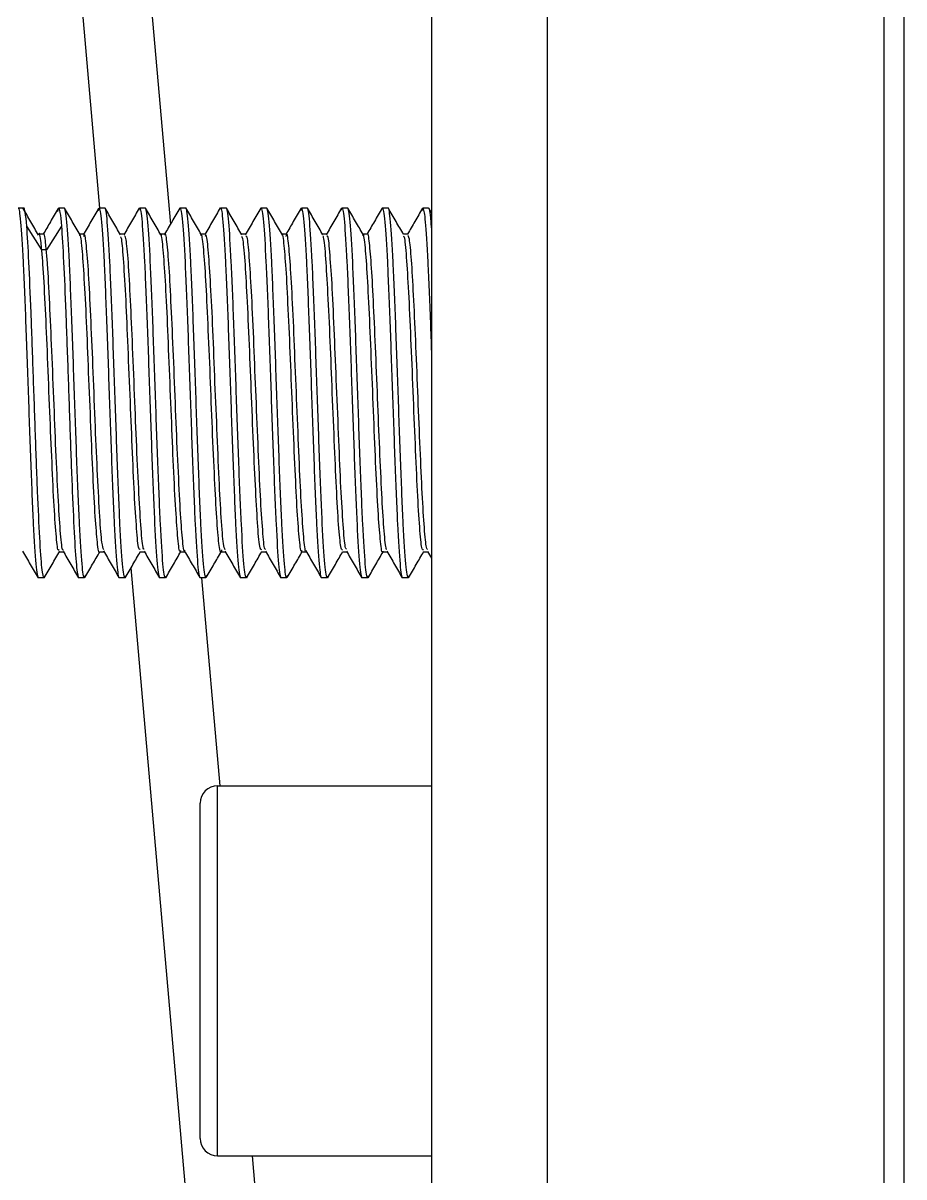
# Model space of a CAD drawing. Header units: millimetres. Extents: x 2 to 418, y 2 to 295.
# Drawn here: x 130.611 to 133.151, y 268.996 to 272.324 of the extents above; entities that cross this region are included whole.
import ezdxf

# ---------------------------------------------------------------- set-up
doc = ezdxf.new("R2010")
doc.units = ezdxf.units.MM

msp = doc.modelspace()

# ---------------------------------------------------------------- linework, layer by layer
at = {"color": 8, "linetype": 'Continuous', "lineweight": 25}
for p, q in [((130.82754, 274.12948), (131.03621, 271.74442)), ((132.12181, 273.92398), (132.12181, 252.76064)), ((133.09265, 273.92398), (133.09265, 252.25731)), ((133.15053, 273.92398), (133.15053, 252.25731)), ((131.12549, 270.72398), (131.17798, 270.12398)), ((131.2713, 269.05731), (131.78848, 263.14595))]:
    msp.add_line(p, q, dxfattribs=at)
at = {"color": 7, "linetype": 'Continuous', "lineweight": 25}
for p, q in [((130.6283, 274.11205), (130.8314, 271.79064)), ((131.78848, 273.92398), (131.78848, 254.83466)), ((130.61348, 271.79064), (130.59681, 271.79064)), ((130.71173, 271.78093), (130.71348, 271.79064)), ((130.73014, 271.79064), (130.71348, 271.79064)), ((130.82881, 271.78323), (130.83014, 271.79064)), ((130.84681, 271.79064), (130.83014, 271.79064)), ((130.94569, 271.78438), (130.94681, 271.79064)), ((130.96348, 271.79064), (130.94681, 271.79064)), ((131.06251, 271.78528), (131.06348, 271.79064)), ((131.08014, 271.79064), (131.06348, 271.79064)), ((131.17938, 271.7886), (131.18014, 271.79064)), ((131.19681, 271.79064), (131.18014, 271.79064)), ((131.29588, 271.78548), (131.29681, 271.79064)), ((131.31348, 271.79064), (131.29681, 271.79064)), ((131.41217, 271.78338), (131.41348, 271.79064)), ((131.43014, 271.79064), (131.41348, 271.79064)), ((131.52896, 271.78406), (131.53014, 271.79064)), ((131.54681, 271.79064), (131.53014, 271.79064)), ((131.64568, 271.78671), (131.64681, 271.79064)), ((131.66348, 271.79064), (131.64681, 271.79064)), ((131.76224, 271.78376), (131.76348, 271.79064)), ((131.78014, 271.79064), (131.76348, 271.79064)), ((131.78848, 271.77718), (131.78099, 271.79013)), ((130.66514, 271.6702), (130.6218, 271.73782)), ((130.72182, 271.73782), (130.67848, 271.6702)), ((130.67034, 271.71537), (130.65664, 271.71537)), ((130.78692, 271.71551), (130.77416, 271.71551)), ((130.90366, 271.7154), (130.89088, 271.7154)), ((131.02025, 271.71528), (131.00761, 271.71528)), ((131.13699, 271.71508), (131.12432, 271.71508)), ((131.25372, 271.71518), (131.241, 271.71518)), ((131.37034, 271.71528), (131.35763, 271.71528)), ((131.48706, 271.7154), (131.47422, 271.7154)), ((131.60356, 271.71529), (131.59095, 271.71529)), ((131.72019, 271.71533), (131.70759, 271.71533)), ((130.67848, 271.66984), (130.66514, 271.66984)), ((130.71497, 270.79907), (130.7278, 270.79907)), ((130.83157, 270.79916), (130.84443, 270.79916)), ((130.94826, 270.79928), (130.96104, 270.79928)), ((131.06492, 270.7994), (131.07763, 270.7994)), ((131.18166, 270.79948), (131.19424, 270.79948)), ((131.29832, 270.7994), (131.31096, 270.7994)), ((131.41502, 270.79928), (131.42771, 270.79928)), ((131.53163, 270.79916), (131.54444, 270.79916)), ((131.64844, 270.7991), (131.66113, 270.7991)), ((131.76506, 270.79915), (131.77787, 270.79915)), ((131.77717, 270.80037), (131.78848, 270.78084)), ((130.92222, 270.75256), (131.78848, 260.85121)), ((130.67181, 270.72398), (130.65514, 270.72398)), ((130.6728, 270.72949), (130.67181, 270.72398)), ((130.78848, 270.72398), (130.77181, 270.72398)), ((130.7898, 270.73135), (130.78848, 270.72398)), ((130.90514, 270.72398), (130.88848, 270.72398)), ((130.9062, 270.72987), (130.90514, 270.72398)), ((131.02181, 270.72398), (131.00514, 270.72398)), ((131.02283, 270.72835), (131.02181, 270.72398)), ((131.13848, 270.72398), (131.12181, 270.72398)), ((131.13972, 270.73087), (131.13848, 270.72398)), ((131.25514, 270.72398), (131.23848, 270.72398)), ((131.25609, 270.72927), (131.25514, 270.72398)), ((131.37181, 270.72398), (131.35514, 270.72398)), ((131.37309, 270.73113), (131.37181, 270.72398)), ((131.48848, 270.72398), (131.47181, 270.72398)), ((131.48963, 270.72892), (131.48848, 270.72398)), ((131.60514, 270.72398), (131.58848, 270.72398)), ((131.60628, 270.73033), (131.60514, 270.72398)), ((131.72181, 270.72398), (131.70514, 270.72398)), ((131.72295, 270.73034), (131.72181, 270.72398)), ((131.17181, 269.05731), (131.17181, 270.12398)), ((131.17181, 270.12398), (131.78848, 270.12398)), ((131.12181, 269.10731), (131.12181, 270.07398)), ((131.17181, 269.05731), (131.78848, 269.05731))]:
    msp.add_line(p, q, dxfattribs=at)
for centre, start, end in [((131.17181, 270.07398), 90, 180), ((131.17181, 269.10731), 180, 270)]:
    msp.add_arc(centre, 0.05, start, end, dxfattribs=at)
for points, knots in [([(130.59681, 271.79064), (130.59924, 271.79064), (130.60167, 271.77676), (130.60653, 271.72333), (130.60896, 271.6838), (130.61382, 271.58507), (130.61625, 271.52591), (130.62112, 271.39691), (130.62355, 271.32712), (130.62841, 271.1875), (130.63084, 271.11771), (130.6357, 270.98871), (130.63813, 270.92955), (130.64299, 270.83082), (130.64542, 270.79129), (130.65028, 270.73786), (130.65271, 270.72398), (130.65514, 270.72398)], [0, 0, 0, 0, 0.125, 0.125, 0.25, 0.25, 0.375, 0.375, 0.5, 0.5, 0.625, 0.625, 0.75, 0.75, 0.875, 0.875, 1, 1, 1, 1]), ([(130.6558, 271.71272), (130.64841, 271.7254), (130.63364, 271.75078), (130.61887, 271.77613), (130.61148, 271.7888)], [0, 0, 0, 0, 0.4999861, 1, 1, 1, 1]), ([(130.71203, 271.7888), (130.70464, 271.77604), (130.69046, 271.75156), (130.67628, 271.72709), (130.6695, 271.71537)], [0, 0, 0, 0, 0.5213323, 1, 1, 1, 1]), ([(130.78848, 270.72398), (130.78605, 270.72398), (130.78362, 270.73786), (130.77875, 270.79129), (130.77632, 270.83082), (130.77146, 270.92955), (130.76903, 270.98871), (130.76417, 271.11771), (130.76174, 271.1875), (130.75688, 271.32712), (130.75445, 271.39691), (130.74959, 271.52591), (130.74716, 271.58507), (130.7423, 271.6838), (130.73987, 271.72333), (130.735, 271.77676), (130.73257, 271.79064), (130.73014, 271.79064)], [0, 0, 0, 0, 0.125, 0.125, 0.25, 0.25, 0.375, 0.375, 0.5, 0.5, 0.625, 0.625, 0.75, 0.75, 0.875, 0.875, 1, 1, 1, 1]), ([(130.77544, 271.71329), (130.76803, 271.72609), (130.75322, 271.75169), (130.73841, 271.77729), (130.731, 271.79009)], [0, 0, 0, 0, 0.4999279, 1, 1, 1, 1]), ([(130.82911, 271.7898), (130.82171, 271.77701), (130.80691, 271.75142), (130.7921, 271.72584), (130.7847, 271.71305)], [0, 0, 0, 0, 0.5000562, 1, 1, 1, 1]), ([(130.83014, 271.79064), (130.83257, 271.79064), (130.835, 271.77676), (130.83987, 271.72333), (130.8423, 271.6838), (130.84716, 271.58507), (130.84959, 271.52591), (130.85445, 271.39691), (130.85688, 271.32712), (130.86174, 271.1875), (130.86417, 271.11771), (130.86903, 270.98871), (130.87146, 270.92955), (130.87632, 270.83082), (130.87875, 270.79129), (130.88362, 270.73786), (130.88605, 270.72398), (130.88848, 270.72398)], [0, 0, 0, 0, 0.125, 0.125, 0.25, 0.25, 0.375, 0.375, 0.5, 0.5, 0.625, 0.625, 0.75, 0.75, 0.875, 0.875, 1, 1, 1, 1]), ([(130.90514, 270.72398), (130.90271, 270.72398), (130.90028, 270.73786), (130.89542, 270.79129), (130.89299, 270.83082), (130.88813, 270.92955), (130.8857, 270.98871), (130.88084, 271.11771), (130.87841, 271.1875), (130.87355, 271.32712), (130.87112, 271.39691), (130.86625, 271.52591), (130.86382, 271.58507), (130.85896, 271.6838), (130.85653, 271.72333), (130.85167, 271.77676), (130.84924, 271.79064), (130.84681, 271.79064)], [0, 0, 0, 0, 0.125, 0.125, 0.25, 0.25, 0.375, 0.375, 0.5, 0.5, 0.625, 0.625, 0.75, 0.75, 0.875, 0.875, 1, 1, 1, 1]), ([(130.89223, 271.71305), (130.88483, 271.72584), (130.87003, 271.75142), (130.85523, 271.777), (130.84783, 271.78979)], [0, 0, 0, 0, 0.4999463, 1, 1, 1, 1]), ([(130.94599, 271.79017), (130.93858, 271.77737), (130.92377, 271.75177), (130.90896, 271.72617), (130.90155, 271.71337)], [0, 0, 0, 0, 0.5000703, 1, 1, 1, 1]), ([(130.94681, 271.79064), (130.94924, 271.79064), (130.95167, 271.77676), (130.95653, 271.72333), (130.95896, 271.6838), (130.96382, 271.58507), (130.96625, 271.52591), (130.97112, 271.39691), (130.97355, 271.32712), (130.97841, 271.1875), (130.98084, 271.11771), (130.9857, 270.98871), (130.98813, 270.92955), (130.99299, 270.83082), (130.99542, 270.79129), (131.00028, 270.73786), (131.00271, 270.72398), (131.00514, 270.72398)], [0, 0, 0, 0, 0.125, 0.125, 0.25, 0.25, 0.375, 0.375, 0.5, 0.5, 0.625, 0.625, 0.75, 0.75, 0.875, 0.875, 1, 1, 1, 1]), ([(131.02181, 270.72398), (131.01938, 270.72398), (131.01695, 270.73786), (131.01209, 270.79129), (131.00966, 270.83082), (131.0048, 270.92955), (131.00237, 270.98871), (130.9975, 271.11771), (130.99507, 271.1875), (130.99021, 271.32712), (130.98778, 271.39691), (130.98292, 271.52591), (130.98049, 271.58507), (130.97563, 271.6838), (130.9732, 271.72333), (130.96834, 271.77676), (130.96591, 271.79064), (130.96348, 271.79064)], [0, 0, 0, 0, 0.125, 0.125, 0.25, 0.25, 0.375, 0.375, 0.5, 0.5, 0.625, 0.625, 0.75, 0.75, 0.875, 0.875, 1, 1, 1, 1]), ([(131.00852, 271.7137), (131.00112, 271.7265), (130.98631, 271.75208), (130.97151, 271.77767), (130.9641, 271.79047)], [0, 0, 0, 0, 0.4999391, 1, 1, 1, 1]), ([(131.06281, 271.7904), (131.05541, 271.77761), (131.04092, 271.75257), (131.02643, 271.72753), (131.01934, 271.71528)], [0, 0, 0, 0, 0.51088468, 1, 1, 1, 1]), ([(131.06348, 271.79064), (131.06591, 271.79064), (131.06834, 271.77676), (131.0732, 271.72333), (131.07563, 271.6838), (131.08049, 271.58507), (131.08292, 271.52591), (131.08778, 271.39691), (131.09021, 271.32712), (131.09507, 271.1875), (131.0975, 271.11771), (131.10237, 270.98871), (131.1048, 270.92955), (131.10966, 270.83082), (131.11209, 270.79129), (131.11695, 270.73786), (131.11938, 270.72398), (131.12181, 270.72398)], [0, 0, 0, 0, 0.125, 0.125, 0.25, 0.25, 0.375, 0.375, 0.5, 0.5, 0.625, 0.625, 0.75, 0.75, 0.875, 0.875, 1, 1, 1, 1]), ([(131.13848, 270.72398), (131.13605, 270.72398), (131.13362, 270.73786), (131.12875, 270.79129), (131.12632, 270.83082), (131.12146, 270.92955), (131.11903, 270.98871), (131.11417, 271.11771), (131.11174, 271.1875), (131.10688, 271.32712), (131.10445, 271.39691), (131.09959, 271.52591), (131.09716, 271.58507), (131.0923, 271.6838), (131.08987, 271.72333), (131.085, 271.77676), (131.08257, 271.79064), (131.08014, 271.79064)], [0, 0, 0, 0, 0.125, 0.125, 0.25, 0.25, 0.375, 0.375, 0.5, 0.5, 0.625, 0.625, 0.75, 0.75, 0.875, 0.875, 1, 1, 1, 1]), ([(131.12491, 271.71406), (131.11751, 271.72685), (131.1027, 271.75244), (131.08789, 271.77801), (131.08049, 271.79081)], [0, 0, 0, 0, 0.4999349, 1, 1, 1, 1]), ([(131.17966, 271.79068), (131.17227, 271.7779), (131.15749, 271.75234), (131.1427, 271.72678), (131.13531, 271.714)], [0, 0, 0, 0, 0.50002591, 1, 1, 1, 1]), ([(131.18014, 271.79064), (131.18257, 271.79064), (131.185, 271.77676), (131.18987, 271.72333), (131.1923, 271.6838), (131.19716, 271.58507), (131.19959, 271.52591), (131.20445, 271.39691), (131.20688, 271.32712), (131.21174, 271.1875), (131.21417, 271.11771), (131.21903, 270.98871), (131.22146, 270.92955), (131.22632, 270.83082), (131.22875, 270.79129), (131.23362, 270.73786), (131.23605, 270.72398), (131.23848, 270.72398)], [0, 0, 0, 0, 0.125, 0.125, 0.25, 0.25, 0.375, 0.375, 0.5, 0.5, 0.625, 0.625, 0.75, 0.75, 0.875, 0.875, 1, 1, 1, 1]), ([(131.25514, 270.72398), (131.25271, 270.72398), (131.25028, 270.73786), (131.24542, 270.79129), (131.24299, 270.83082), (131.23813, 270.92955), (131.2357, 270.98871), (131.23084, 271.11771), (131.22841, 271.1875), (131.22355, 271.32712), (131.22112, 271.39691), (131.21625, 271.52591), (131.21382, 271.58507), (131.20896, 271.6838), (131.20653, 271.72333), (131.20167, 271.77676), (131.19924, 271.79064), (131.19681, 271.79064)], [0, 0, 0, 0, 0.125, 0.125, 0.25, 0.25, 0.375, 0.375, 0.5, 0.5, 0.625, 0.625, 0.75, 0.75, 0.875, 0.875, 1, 1, 1, 1]), ([(131.24189, 271.71364), (131.23449, 271.72643), (131.21968, 271.75201), (131.20488, 271.7776), (131.19748, 271.79039)], [0, 0, 0, 0, 0.49994549, 1, 1, 1, 1]), ([(131.29618, 271.79048), (131.28878, 271.77768), (131.27397, 271.75209), (131.25916, 271.7265), (131.25176, 271.71371)], [0, 0, 0, 0, 0.50006108, 1, 1, 1, 1]), ([(131.29681, 271.79064), (131.29924, 271.79064), (131.30167, 271.77676), (131.30653, 271.72333), (131.30896, 271.6838), (131.31382, 271.58507), (131.31625, 271.52591), (131.32112, 271.39691), (131.32355, 271.32712), (131.32841, 271.1875), (131.33084, 271.11771), (131.3357, 270.98871), (131.33813, 270.92955), (131.34299, 270.83082), (131.34542, 270.79129), (131.35028, 270.73786), (131.35271, 270.72398), (131.35514, 270.72398)], [0, 0, 0, 0, 0.125, 0.125, 0.25, 0.25, 0.375, 0.375, 0.5, 0.5, 0.625, 0.625, 0.75, 0.75, 0.875, 0.875, 1, 1, 1, 1]), ([(131.37181, 270.72398), (131.36938, 270.72398), (131.36695, 270.73786), (131.36209, 270.79129), (131.35966, 270.83082), (131.3548, 270.92955), (131.35237, 270.98871), (131.3475, 271.11771), (131.34507, 271.1875), (131.34021, 271.32712), (131.33778, 271.39691), (131.33292, 271.52591), (131.33049, 271.58507), (131.32563, 271.6838), (131.3232, 271.72333), (131.31834, 271.77676), (131.31591, 271.79064), (131.31348, 271.79064)], [0, 0, 0, 0, 0.125, 0.125, 0.25, 0.25, 0.375, 0.375, 0.5, 0.5, 0.625, 0.625, 0.75, 0.75, 0.875, 0.875, 1, 1, 1, 1]), ([(131.35872, 271.71339), (131.35131, 271.72619), (131.3365, 271.75178), (131.32169, 271.77738), (131.31429, 271.79018)], [0, 0, 0, 0, 0.49992903, 1, 1, 1, 1]), ([(131.41247, 271.78983), (131.40507, 271.77704), (131.39069, 271.75218), (131.37631, 271.72734), (131.36933, 271.71528)], [0, 0, 0, 0, 0.5147213, 1, 1, 1, 1]), ([(131.41348, 271.79064), (131.41591, 271.79064), (131.41834, 271.77676), (131.4232, 271.72333), (131.42563, 271.6838), (131.43049, 271.58507), (131.43292, 271.52591), (131.43778, 271.39691), (131.44021, 271.32712), (131.44507, 271.1875), (131.4475, 271.11771), (131.45237, 270.98871), (131.4548, 270.92955), (131.45966, 270.83082), (131.46209, 270.79129), (131.46695, 270.73786), (131.46938, 270.72398), (131.47181, 270.72398)], [0, 0, 0, 0, 0.125, 0.125, 0.25, 0.25, 0.375, 0.375, 0.5, 0.5, 0.625, 0.625, 0.75, 0.75, 0.875, 0.875, 1, 1, 1, 1]), ([(131.48848, 270.72398), (131.48605, 270.72398), (131.48362, 270.73786), (131.47875, 270.79129), (131.47632, 270.83082), (131.47146, 270.92955), (131.46903, 270.98871), (131.46417, 271.11771), (131.46174, 271.1875), (131.45688, 271.32712), (131.45445, 271.39691), (131.44959, 271.52591), (131.44716, 271.58507), (131.4423, 271.6838), (131.43987, 271.72333), (131.435, 271.77676), (131.43257, 271.79064), (131.43014, 271.79064)], [0, 0, 0, 0, 0.125, 0.125, 0.25, 0.25, 0.375, 0.375, 0.5, 0.5, 0.625, 0.625, 0.75, 0.75, 0.875, 0.875, 1, 1, 1, 1]), ([(131.47559, 271.71303), (131.46819, 271.72581), (131.45338, 271.7514), (131.43858, 271.77698), (131.43118, 271.78978)], [0, 0, 0, 0, 0.499943, 1, 1, 1, 1]), ([(131.52926, 271.79005), (131.52186, 271.77725), (131.50705, 271.75165), (131.49224, 271.72606), (131.48483, 271.71326)], [0, 0, 0, 0, 0.5000712, 1, 1, 1, 1]), ([(131.53014, 271.79064), (131.53257, 271.79064), (131.535, 271.77676), (131.53987, 271.72333), (131.5423, 271.6838), (131.54716, 271.58507), (131.54959, 271.52591), (131.55445, 271.39691), (131.55688, 271.32712), (131.56174, 271.1875), (131.56417, 271.11771), (131.56903, 270.98871), (131.57146, 270.92955), (131.57632, 270.83082), (131.57875, 270.79129), (131.58362, 270.73786), (131.58605, 270.72398), (131.58848, 270.72398)], [0, 0, 0, 0, 0.125, 0.125, 0.25, 0.25, 0.375, 0.375, 0.5, 0.5, 0.625, 0.625, 0.75, 0.75, 0.875, 0.875, 1, 1, 1, 1]), ([(131.60514, 270.72398), (131.60271, 270.72398), (131.60028, 270.73786), (131.59542, 270.79129), (131.59299, 270.83082), (131.58813, 270.92955), (131.5857, 270.98871), (131.58084, 271.11771), (131.57841, 271.1875), (131.57355, 271.32712), (131.57112, 271.39691), (131.56625, 271.52591), (131.56382, 271.58507), (131.55896, 271.6838), (131.55653, 271.72333), (131.55167, 271.77676), (131.54924, 271.79064), (131.54681, 271.79064)], [0, 0, 0, 0, 0.125, 0.125, 0.25, 0.25, 0.375, 0.375, 0.5, 0.5, 0.625, 0.625, 0.75, 0.75, 0.875, 0.875, 1, 1, 1, 1]), ([(131.5917, 271.71399), (131.58436, 271.72668), (131.56967, 271.75205), (131.555, 271.77743), (131.54765, 271.79012)], [0, 0, 0, 0, 0.4999386, 1, 1, 1, 1]), ([(131.64609, 271.79007), (131.63874, 271.77737), (131.62432, 271.75245), (131.60988, 271.72752), (131.6028, 271.71529)], [0, 0, 0, 0, 0.5093407, 1, 1, 1, 1]), ([(131.64681, 271.79064), (131.64924, 271.79064), (131.65167, 271.77676), (131.65653, 271.72333), (131.65896, 271.6838), (131.66382, 271.58507), (131.66625, 271.52591), (131.67112, 271.39691), (131.67355, 271.32712), (131.67841, 271.1875), (131.68084, 271.11771), (131.6857, 270.98871), (131.68813, 270.92955), (131.69299, 270.83082), (131.69542, 270.79129), (131.70028, 270.73786), (131.70271, 270.72398), (131.70514, 270.72398)], [0, 0, 0, 0, 0.125, 0.125, 0.25, 0.25, 0.375, 0.375, 0.5, 0.5, 0.625, 0.625, 0.75, 0.75, 0.875, 0.875, 1, 1, 1, 1]), ([(131.72181, 270.72398), (131.71938, 270.72398), (131.71695, 270.73786), (131.71209, 270.79129), (131.70966, 270.83082), (131.7048, 270.92955), (131.70237, 270.98871), (131.6975, 271.11771), (131.69507, 271.1875), (131.69021, 271.32712), (131.68778, 271.39691), (131.68292, 271.52591), (131.68049, 271.58507), (131.67563, 271.6838), (131.6732, 271.72333), (131.66834, 271.77676), (131.66591, 271.79064), (131.66348, 271.79064)], [0, 0, 0, 0, 0.125, 0.125, 0.25, 0.25, 0.375, 0.375, 0.5, 0.5, 0.625, 0.625, 0.75, 0.75, 0.875, 0.875, 1, 1, 1, 1]), ([(131.70837, 271.71399), (131.70103, 271.72668), (131.68634, 271.75205), (131.67166, 271.77743), (131.66432, 271.79012)], [0, 0, 0, 0, 0.4999388, 1, 1, 1, 1]), ([(131.76267, 271.78993), (131.75532, 271.77724), (131.74093, 271.75237), (131.72654, 271.7275), (131.71949, 271.71533)], [0, 0, 0, 0, 0.5103365, 1, 1, 1, 1]), ([(131.76348, 271.79064), (131.76591, 271.78268), (131.77077, 271.76676), (131.77806, 271.64261), (131.78396, 271.50241), (131.78743, 271.40358), (131.78848, 271.37394)], [0, 0, 0, 0, 0.2916667, 0.5833333, 0.875, 1, 1, 1, 1]), ([(131.78848, 271.73353), (131.78813, 271.73926), (131.78535, 271.78509), (131.78257, 271.78805), (131.78014, 271.79064)], [0, 0, 0, 0, 0.125, 1, 1, 1, 1]), ([(130.67181, 270.72398), (130.66973, 270.72398), (130.66764, 270.73414), (130.66348, 270.77367), (130.66139, 270.80302), (130.65723, 270.87764), (130.65514, 270.92289), (130.65098, 271.02423), (130.64889, 271.08029), (130.64473, 271.19697), (130.64264, 271.25756), (130.63848, 271.37649), (130.63639, 271.4348), (130.63223, 271.54263), (130.63014, 271.59212), (130.62598, 271.67675), (130.62389, 271.71186), (130.62181, 271.73783)], [0, 0, 0, 0, 0.125, 0.125, 0.25, 0.25, 0.375, 0.375, 0.5, 0.5, 0.625, 0.625, 0.75, 0.75, 0.875, 0.875, 1, 1, 1, 1]), ([(130.72181, 271.73783), (130.72389, 271.71186), (130.72598, 271.67675), (130.73014, 271.59212), (130.73223, 271.54263), (130.73639, 271.4348), (130.73848, 271.37649), (130.74264, 271.25756), (130.74473, 271.19697), (130.74889, 271.08029), (130.75098, 271.02423), (130.75514, 270.92289), (130.75723, 270.87764), (130.76139, 270.80302), (130.76348, 270.77367), (130.76764, 270.73414), (130.76973, 270.72398), (130.77181, 270.72398)], [0, 0, 0, 0, 0.125, 0.125, 0.25, 0.25, 0.375, 0.375, 0.5, 0.5, 0.625, 0.625, 0.75, 0.75, 0.875, 0.875, 1, 1, 1, 1]), ([(130.66537, 271.66984), (130.6646, 271.67686), (130.66169, 271.70343), (130.65894, 271.72346), (130.65695, 271.71526), (130.65693, 271.7152)], [0, 0, 0, 0, 0.26271987, 0.99470104, 1, 1, 1, 1]), ([(130.67825, 271.66983), (130.67757, 271.67685), (130.67498, 271.70343), (130.67217, 271.72346), (130.67007, 271.71526), (130.67005, 271.7152)], [0, 0, 0, 0, 0.2627092, 0.9945776, 1, 1, 1, 1]), ([(130.83181, 270.79943), (130.83179, 270.79934), (130.82956, 270.79068), (130.82565, 270.82227), (130.81928, 270.89504), (130.81279, 271.01371), (130.80701, 271.16013), (130.80004, 271.31644), (130.79454, 271.46628), (130.78755, 271.59445), (130.78182, 271.67872), (130.77682, 271.71874), (130.77415, 271.71143), (130.77354, 271.70975)], [0, 0, 0, 0, 0.0011572, 0.1106388, 0.2155536, 0.3257727, 0.4306765, 0.5401778, 0.6467049, 0.7541842, 0.8631557, 0.9684111, 1, 1, 1, 1]), ([(130.84362, 270.80494), (130.84189, 270.80978), (130.83807, 270.82046), (130.83219, 270.89711), (130.82624, 271.01316), (130.81939, 271.16025), (130.81388, 271.3164), (130.8068, 271.46631), (130.80123, 271.59423), (130.79445, 271.67951), (130.78943, 271.72037), (130.7863, 271.7105), (130.78521, 271.70708)], [0, 0, 0, 0, 0.0869171, 0.1917854, 0.301946, 0.4067859, 0.5162483, 0.6226967, 0.7301453, 0.8390364, 0.9442504, 1, 1, 1, 1]), ([(130.94861, 270.80575), (130.94721, 270.80511), (130.94362, 270.80346), (130.93883, 270.86102), (130.93182, 270.96141), (130.92612, 271.09889), (130.91953, 271.25372), (130.91327, 271.40773), (130.9073, 271.54661), (130.90047, 271.64972), (130.89596, 271.7055), (130.89277, 271.70691), (130.89177, 271.70735)], [0, 0, 0, 0, 0.0689954, 0.1781436, 0.2886817, 0.4003763, 0.508541, 0.6215632, 0.7290484, 0.8419074, 0.950409, 1, 1, 1, 1]), ([(130.96058, 270.80676), (130.95969, 270.80654), (130.95685, 270.80583), (130.95108, 270.86149), (130.94554, 270.96128), (130.93872, 271.0989), (130.9327, 271.25368), (130.9265, 271.40776), (130.91985, 271.54642), (130.9142, 271.65034), (130.90794, 271.70887), (130.9047, 271.70941), (130.90337, 271.70963)], [0, 0, 0, 0, 0.0496699, 0.1580539, 0.2678668, 0.3787778, 0.4862226, 0.5984675, 0.7052198, 0.8173236, 0.9250692, 1, 1, 1, 1]), ([(131.06523, 270.80339), (131.0648, 270.80214), (131.06219, 270.79455), (131.05758, 270.83209), (131.05156, 270.91563), (131.04477, 271.04008), (131.0392, 271.19005), (131.03215, 271.34694), (131.02658, 271.49306), (131.01979, 271.61516), (131.01377, 271.68978), (131.00945, 271.72216), (131.00714, 271.7136), (131.00692, 271.71279)], [0, 0, 0, 0, 0.021669, 0.1317013, 0.2363808, 0.346374, 0.4519131, 0.5604639, 0.6683828, 0.7744651, 0.8842155, 0.9889614, 1, 1, 1, 1]), ([(131.07828, 270.80339), (131.07787, 270.80214), (131.07536, 270.79454), (131.07077, 270.83209), (131.06416, 270.9156), (131.05849, 271.04008), (131.05145, 271.19), (131.04598, 271.34695), (131.039, 271.49302), (131.0332, 271.61515), (131.02674, 271.68976), (131.0223, 271.72215), (131.0201, 271.7136), (131.01989, 271.71278)], [0, 0, 0, 0, 0.0216608, 0.1316827, 0.2363614, 0.3463649, 0.4518871, 0.5604624, 0.6683557, 0.7744587, 0.8841932, 0.9889438, 1, 1, 1, 1]), ([(131.18336, 270.80469), (131.18297, 270.80272), (131.18062, 270.79074), (131.1757, 270.81824), (131.16959, 270.88938), (131.16347, 271.00746), (131.15676, 271.15074), (131.15114, 271.30824), (131.1441, 271.45906), (131.13856, 271.58733), (131.13168, 271.67635), (131.12713, 271.71768), (131.12433, 271.71132), (131.12367, 271.70982)], [0, 0, 0, 0, 0.020448, 0.1238333, 0.2313015, 0.3336613, 0.4412971, 0.5442668, 0.6506752, 0.7558395, 0.8598971, 0.966991, 1, 1, 1, 1]), ([(131.19375, 270.80455), (131.19217, 270.80836), (131.18853, 270.81721), (131.18267, 270.89108), (131.17615, 271.00696), (131.17041, 271.15087), (131.16341, 271.30816), (131.15794, 271.45912), (131.15092, 271.58717), (131.14521, 271.67683), (131.13975, 271.71875), (131.13669, 271.71097), (131.13575, 271.70857)], [0, 0, 0, 0, 0.0837046, 0.1942348, 0.2995256, 0.4102491, 0.5161503, 0.6256275, 0.7337753, 0.8408331, 0.9509733, 1, 1, 1, 1]), ([(131.29866, 270.80539), (131.29755, 270.8047), (131.29445, 270.80275), (131.28838, 270.85522), (131.28286, 270.95561), (131.27597, 271.09085), (131.27008, 271.24441), (131.26372, 271.40035), (131.25723, 271.53952), (131.25145, 271.6448), (131.24553, 271.7058), (131.24248, 271.70755), (131.24142, 271.70817)], [0, 0, 0, 0, 0.0617878, 0.1728673, 0.2822562, 0.3909359, 0.5024974, 0.6094052, 0.7217181, 0.8286147, 0.9401962, 1, 1, 1, 1]), ([(131.31042, 270.80617), (131.30961, 270.80595), (131.30656, 270.8051), (131.30225, 270.8558), (131.2952, 270.95542), (131.28951, 271.0909), (131.28291, 271.24437), (131.27664, 271.40036), (131.27068, 271.5394), (131.26385, 271.64518), (131.2588, 271.70844), (131.25492, 271.70961), (131.25333, 271.71008)], [0, 0, 0, 0, 0.04050695, 0.15193763, 0.26162363, 0.37064837, 0.48251932, 0.58975165, 0.70239552, 0.8095988, 0.92152884, 1, 1, 1, 1]), ([(131.41537, 270.80339), (131.41499, 270.8021), (131.41262, 270.79409), (131.40799, 270.82951), (131.40154, 270.90867), (131.39573, 271.03377), (131.38878, 271.18078), (131.38328, 271.33832), (131.37627, 271.48632), (131.37056, 271.60852), (131.36397, 271.68754), (131.35954, 271.72181), (131.3572, 271.71358), (131.35696, 271.71274)], [0, 0, 0, 0, 0.02008939, 0.12501866, 0.2351691, 0.33995186, 0.44950103, 0.55577235, 0.66339686, 0.77214751, 0.8774612, 0.9875044, 1, 1, 1, 1]), ([(131.42837, 270.80338), (131.42797, 270.8021), (131.42548, 270.79408), (131.42095, 270.82949), (131.41495, 270.90867), (131.40814, 271.03373), (131.40261, 271.1808), (131.39553, 271.33826), (131.38998, 271.4864), (131.38316, 271.60822), (131.37715, 271.68857), (131.37222, 271.72264), (131.36929, 271.71118), (131.36855, 271.70827)], [0, 0, 0, 0, 0.0195777, 0.1219622, 0.2294287, 0.3316533, 0.4385524, 0.5422152, 0.6472448, 0.7533247, 0.8560893, 0.9634449, 1, 1, 1, 1]), ([(131.53189, 270.80365), (131.53042, 270.80494), (131.52699, 270.80793), (131.52056, 270.87135), (131.51487, 270.97945), (131.50824, 271.12), (131.50203, 271.27483), (131.49601, 271.42886), (131.48921, 271.5637), (131.48366, 271.6597), (131.47822, 271.7107), (131.47564, 271.7089), (131.47505, 271.7085)], [0, 0, 0, 0, 0.0838469, 0.1945076, 0.3059922, 0.4142717, 0.5272063, 0.6346468, 0.7475411, 0.855864, 0.9672778, 1, 1, 1, 1]), ([(131.54385, 270.80632), (131.54258, 270.80754), (131.53906, 270.81092), (131.53428, 270.87178), (131.52743, 270.97931), (131.52146, 271.12002), (131.5152, 271.27479), (131.50861, 271.42888), (131.50293, 271.56349), (131.4959, 271.66045), (131.49131, 271.71336), (131.48791, 271.70995), (131.48675, 271.70878)], [0, 0, 0, 0, 0.0628396, 0.1730575, 0.2840455, 0.3918833, 0.5043289, 0.6113136, 0.7237403, 0.8315871, 0.9425542, 1, 1, 1, 1]), ([(131.64852, 270.80087), (131.64836, 270.80026), (131.64611, 270.79166), (131.64177, 270.82384), (131.6355, 270.89869), (131.62923, 271.01951), (131.62297, 271.16568), (131.6167, 271.32267), (131.61043, 271.47188), (131.60416, 271.59802), (131.5979, 271.68151), (131.59322, 271.71973), (131.59063, 271.71228), (131.59013, 271.71085)], [0, 0, 0, 0, 0.008231, 0.1155801, 0.2229268, 0.3302738, 0.4376236, 0.5449773, 0.6523335, 0.7596885, 0.8670397, 0.9743875, 1, 1, 1, 1]), ([(131.66033, 270.80617), (131.65964, 270.80608), (131.65692, 270.80574), (131.6522, 270.85398), (131.64613, 270.94725), (131.64008, 271.07577), (131.63401, 271.22296), (131.62796, 271.37389), (131.62189, 271.51229), (131.61585, 271.62482), (131.60977, 271.69389), (131.60566, 271.72259), (131.60356, 271.71467), (131.60348, 271.71436)], [0, 0, 0, 0, 0.0365604, 0.1431865, 0.2496853, 0.3563345, 0.4628135, 0.5694714, 0.6759494, 0.7826008, 0.8890955, 0.9957247, 1, 1, 1, 1]), ([(131.76514, 270.80465), (131.76371, 270.80478), (131.76019, 270.8051), (131.75458, 270.86491), (131.74831, 270.96886), (131.74205, 271.10726), (131.73578, 271.26213), (131.72951, 271.41637), (131.72324, 271.55345), (131.71698, 271.65404), (131.71193, 271.70828), (131.70897, 271.70818), (131.7081, 271.70816)], [0, 0, 0, 0, 0.0752921, 0.1851744, 0.2950566, 0.4049355, 0.5148105, 0.6246833, 0.7345568, 0.8444333, 0.9543139, 1, 1, 1, 1]), ([(131.77734, 270.8055), (131.77602, 270.80744), (131.77268, 270.81234), (131.76731, 270.87363), (131.76125, 270.97757), (131.7552, 271.11193), (131.74913, 271.26171), (131.74308, 271.41099), (131.73701, 271.54405), (131.73097, 271.64598), (131.72531, 271.70718), (131.7217, 271.71011), (131.7201, 271.7114)], [0, 0, 0, 0, 0.0694218, 0.1752276, 0.2810865, 0.3869326, 0.4927513, 0.5986345, 0.7044158, 0.8103268, 0.9160822, 1, 1, 1, 1]), ([(130.71526, 270.80595), (130.7143, 270.8043), (130.71119, 270.79897), (130.70671, 270.84659), (130.69965, 270.93793), (130.69411, 271.07078), (130.68725, 271.22293), (130.68133, 271.37877), (130.67505, 271.52133), (130.66942, 271.61861), (130.6664, 271.65683), (130.66537, 271.66984)], [0, 0, 0, 0, 0.055316, 0.1781917, 0.305171, 0.4306657, 0.5548396, 0.682637, 0.8048985, 0.9335801, 1, 1, 1, 1]), ([(130.72711, 270.80513), (130.72664, 270.80445), (130.72419, 270.80096), (130.71895, 270.84739), (130.7135, 270.93772), (130.70648, 271.0708), (130.70076, 271.22292), (130.69419, 271.37875), (130.68785, 271.52131), (130.68288, 271.61861), (130.67943, 271.65683), (130.67825, 271.66983)], [0, 0, 0, 0, 0.030398, 0.1564976, 0.2868553, 0.4156299, 0.5431068, 0.6742538, 0.7997514, 0.93183, 1, 1, 1, 1]), ([(130.60982, 270.80137), (130.61723, 270.78858), (130.63204, 270.76298), (130.64685, 270.73738), (130.65425, 270.72458)], [0, 0, 0, 0, 0.4999294, 1, 1, 1, 1]), ([(130.6725, 270.72425), (130.67991, 270.73704), (130.69471, 270.76264), (130.70953, 270.78824), (130.71693, 270.80103)], [0, 0, 0, 0, 0.5000693, 1, 1, 1, 1]), ([(130.72658, 270.80119), (130.73398, 270.78841), (130.74878, 270.76283), (130.76357, 270.73725), (130.77097, 270.72446)], [0, 0, 0, 0, 0.4999542, 1, 1, 1, 1]), ([(130.7895, 270.72484), (130.7969, 270.73763), (130.81124, 270.76241), (130.82557, 270.78719), (130.83251, 270.79916)], [0, 0, 0, 0, 0.5165398, 1, 1, 1, 1]), ([(130.84305, 270.80155), (130.85046, 270.78875), (130.86527, 270.76316), (130.88007, 270.73756), (130.88748, 270.72476)], [0, 0, 0, 0, 0.4999336, 1, 1, 1, 1]), ([(130.9059, 270.72436), (130.9133, 270.73715), (130.92775, 270.76213), (130.9422, 270.7871), (130.94925, 270.79928)], [0, 0, 0, 0, 0.5121533, 1, 1, 1, 1]), ([(130.96007, 270.80096), (130.96747, 270.78817), (130.98228, 270.76258), (130.99709, 270.73698), (131.00449, 270.72419)], [0, 0, 0, 0, 0.49993454, 1, 1, 1, 1]), ([(131.02254, 270.72431), (131.02995, 270.73711), (131.04443, 270.76213), (131.05891, 270.78717), (131.06599, 270.7994)], [0, 0, 0, 0, 0.5113781, 1, 1, 1, 1]), ([(131.07704, 270.80042), (131.08426, 270.78795), (131.09887, 270.7627), (131.11348, 270.73744), (131.12088, 270.72465)], [0, 0, 0, 0, 0.4936008, 1, 1, 1, 1]), ([(131.13942, 270.72467), (131.14681, 270.73746), (131.16124, 270.7624), (131.17567, 270.78734), (131.1827, 270.79948)], [0, 0, 0, 0, 0.5128841, 1, 1, 1, 1]), ([(131.19331, 270.80109), (131.20071, 270.78829), (131.21553, 270.76269), (131.23034, 270.73709), (131.23774, 270.72429)], [0, 0, 0, 0, 0.4999308, 1, 1, 1, 1]), ([(131.2558, 270.7242), (131.2632, 270.737), (131.2777, 270.76206), (131.29221, 270.78713), (131.29931, 270.7994)], [0, 0, 0, 0, 0.5105604, 1, 1, 1, 1]), ([(131.30999, 270.80107), (131.3174, 270.78828), (131.3322, 270.7627), (131.347, 270.73712), (131.3544, 270.72433)], [0, 0, 0, 0, 0.4999505, 1, 1, 1, 1]), ([(131.37279, 270.72475), (131.3802, 270.73755), (131.39457, 270.76239), (131.40895, 270.78724), (131.41592, 270.79928)], [0, 0, 0, 0, 0.5151681, 1, 1, 1, 1]), ([(131.42636, 270.80161), (131.43377, 270.78881), (131.44858, 270.76323), (131.46338, 270.73763), (131.47079, 270.72483)], [0, 0, 0, 0, 0.4999359, 1, 1, 1, 1]), ([(131.48934, 270.72452), (131.49675, 270.73731), (131.51114, 270.7622), (131.52554, 270.78707), (131.53253, 270.79916)], [0, 0, 0, 0, 0.5142415, 1, 1, 1, 1]), ([(131.54334, 270.80106), (131.55075, 270.78826), (131.56556, 270.76267), (131.58037, 270.73708), (131.58777, 270.72428)], [0, 0, 0, 0, 0.4999306, 1, 1, 1, 1]), ([(131.60599, 270.7245), (131.61333, 270.73719), (131.62771, 270.76206), (131.6421, 270.78693), (131.64915, 270.7991)], [0, 0, 0, 0, 0.5102684, 1, 1, 1, 1]), ([(131.66017, 270.80077), (131.66752, 270.78807), (131.68221, 270.76268), (131.69691, 270.73728), (131.70425, 270.72457)], [0, 0, 0, 0, 0.49993942, 1, 1, 1, 1]), ([(131.72265, 270.7245), (131.73, 270.73719), (131.74439, 270.76208), (131.75879, 270.78696), (131.76585, 270.79915)], [0, 0, 0, 0, 0.5099122, 1, 1, 1, 1])]:
    msp.add_open_spline(points, degree=3, knots=knots, dxfattribs=at)
for points in [[(130.62181, 271.73783), (130.61903, 271.77244), (130.61625, 271.79064), (130.61348, 271.79064)], [(130.71348, 271.79064), (130.71625, 271.79064), (130.71903, 271.77244), (130.72181, 271.73783)]]:
    msp.add_open_spline(points, degree=3, dxfattribs=at)

doc.saveas('drawing.dxf')
